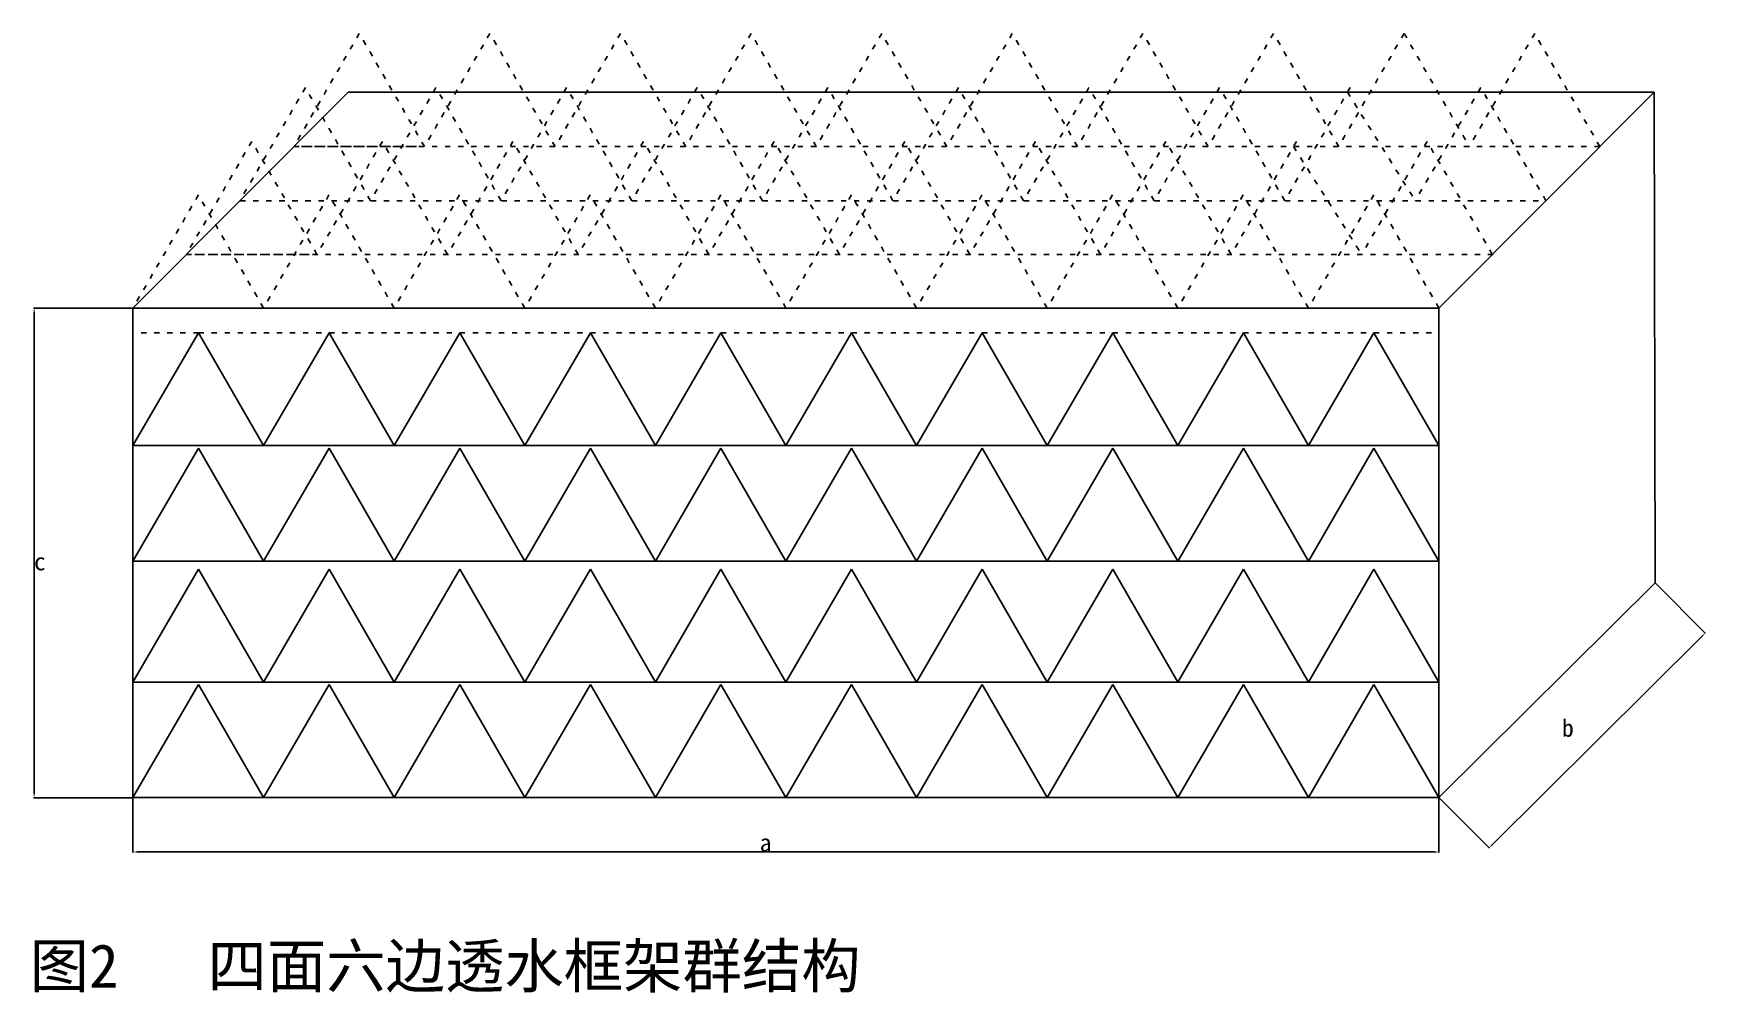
# Model space of a CAD drawing. Header units: millimetres. Extents: x 197 to 4038, y 91 to 2294.
import ezdxf

# ---------------------------------------------------------------- set-up
doc = ezdxf.new("R2010")
doc.units = ezdxf.units.MM
doc.linetypes.add('ACAD_ISO03W100', pattern=[30, 12, -18])
doc.styles.get("Standard").update_dxf_attribs({"font": 'txt', "bigfont": 'gbcbig.shx'})
doc.dimstyles.new('1', dxfattribs={"dimtxt": 0.0005, "dimasz": 10, "dimexe": 1.25, "dimexo": 0.625, "dimtad": 1, "dimtxsty": 'Standard', "dimcen": 2.5, "dimadec": 0, "dimazin": 0, "dimtfac": 1, "dimtmove": 0, "dimatfit": 3, "dimfxl": 1, "dimarcsym": 0})

# ---------------------------------------------------------------- blocks, each defined once
blk = doc.blocks.new('*D5')
at = {"color": 0, "lineweight": -2}
for p, q in [((426, 538), (426, 412.2)), ((3426, 538), (3426, 412.2)), ((436, 413.5), (3416, 413.5))]:
    blk.add_line(p, q, dxfattribs=at)
at = {"color": 0}
for points in [[(436, 415.1), (436, 411.8), (426, 413.5)], [(3416, 415.1), (3416, 411.8), (3426, 413.5)]]:
    blk.add_solid(points, dxfattribs=at)
at = {"layer": 'Defpoints', "color": 0}
for p in [(426, 538.7), (3426, 538.7), (3426, 413.5)]:
    blk.add_point(p, dxfattribs=at)
at = {"color": 0, "insert": (1926, 414.1), "char_height": 0.0005, "attachment_point": 5}
blk.add_mtext('3000', dxfattribs=at)
blk = doc.blocks.new('*D6')
at = {"color": 0, "lineweight": -2}
for p, q in [((3923.1, 1031.5), (4038.4, 915.4)), ((3547.9, 430.1), (4030.4, 909.2)), ((3426.4, 538.2), (3541.7, 422.2))]:
    blk.add_line(p, q, dxfattribs=at)
at = {"color": 0}
for points in [[(4029.2, 910.4), (4031.6, 908.1), (4037.5, 916.3)], [(3546.7, 431.3), (3549.1, 428.9), (3540.8, 423.1)]]:
    blk.add_solid(points, dxfattribs=at)
at = {"layer": 'Defpoints', "color": 0}
for p in [(3922.7, 1031.9), (4037.5, 916.3), (3426, 538.7)]:
    blk.add_point(p, dxfattribs=at)
at = {"color": 0, "insert": (3788.7, 670.1), "char_height": 0.0005, "attachment_point": 5, "rotation": 44.7985}
blk.add_mtext('700', dxfattribs=at)
blk = doc.blocks.new('*D7')
at = {"color": 0, "lineweight": -2}
for p, q in [((425.4, 1663.3), (197.7, 1663.3)), ((199, 1653.3), (199, 548)), ((425.4, 538), (197.7, 538))]:
    blk.add_line(p, q, dxfattribs=at)
at = {"color": 0}
for points in [[(197.3, 1653.3), (200.6, 1653.3), (199, 1663.3)], [(197.3, 548), (200.6, 548), (199, 538)]]:
    blk.add_solid(points, dxfattribs=at)
at = {"layer": 'Defpoints', "color": 0}
for p in [(426, 1663.3), (199, 538), (426, 538)]:
    blk.add_point(p, dxfattribs=at)
at = {"color": 0, "insert": (198.4, 1100.7), "char_height": 0.0005, "attachment_point": 5, "rotation": 90}
blk.add_mtext('1125,23', dxfattribs=at)

msp = doc.modelspace()

# ---------------------------------------------------------------- linework, layer by layer
at = {"linetype": 'ACAD_ISO03W100'}
for p, q in [((945.891, 2294.249), (795.625, 2034.288)), ((1095.625, 2034.288), (945.891, 2294.249)), ((1245.891, 2294.249), (1095.625, 2034.288)), ((1395.625, 2034.288), (1245.891, 2294.249)), ((1545.891, 2294.249), (1395.625, 2034.288)), ((1695.625, 2034.288), (1545.891, 2294.249)), ((1845.891, 2294.249), (1695.625, 2034.288)), ((1995.625, 2034.288), (1845.891, 2294.249)), ((2145.891, 2294.249), (1995.625, 2034.288)), ((2295.625, 2034.288), (2145.891, 2294.249)), ((2445.891, 2294.249), (2295.625, 2034.288)), ((2595.625, 2034.288), (2445.891, 2294.249)), ((2745.891, 2294.249), (2595.625, 2034.288)), ((2895.625, 2034.288), (2745.891, 2294.249)), ((3045.891, 2294.249), (2895.625, 2034.288)), ((3195.625, 2034.288), (3045.891, 2294.249)), ((3345.891, 2294.249), (3195.625, 2034.288)), ((3345.891, 2294.249), (3495.625, 2034.288)), ((3645.891, 2294.249), (3495.625, 2034.288)), ((3795.625, 2034.288), (3645.891, 2294.249)), ((822.013, 2169.914), (671.748, 1909.953)), ((971.748, 1909.953), (822.013, 2169.914)), ((1122.013, 2169.914), (971.748, 1909.953)), ((1271.748, 1909.953), (1122.013, 2169.914)), ((1422.013, 2169.914), (1271.748, 1909.953)), ((1571.748, 1909.953), (1422.013, 2169.914)), ((1722.013, 2169.914), (1571.748, 1909.953)), ((1871.748, 1909.953), (1722.013, 2169.914)), ((2022.013, 2169.914), (1871.748, 1909.953)), ((2171.748, 1909.953), (2022.013, 2169.914)), ((2322.013, 2169.914), (2171.748, 1909.953)), ((2471.748, 1909.953), (2322.013, 2169.914)), ((2622.013, 2169.914), (2471.748, 1909.953)), ((2771.748, 1909.953), (2622.013, 2169.914)), ((2922.013, 2169.914), (2771.748, 1909.953)), ((3071.748, 1909.953), (2922.013, 2169.914)), ((3222.013, 2169.914), (3071.748, 1909.953)), ((3215.801, 2159.168), (3371.748, 1909.953)), ((3522.013, 2169.914), (3371.748, 1909.953)), ((3671.748, 1909.953), (3522.013, 2169.914)), ((698.83, 2046.276), (548.565, 1786.315)), ((848.565, 1786.315), (698.83, 2046.276)), ((998.83, 2046.276), (848.565, 1786.315)), ((1148.565, 1786.315), (998.83, 2046.276)), ((1298.83, 2046.276), (1148.565, 1786.315)), ((1448.565, 1786.315), (1298.83, 2046.276)), ((1598.83, 2046.276), (1448.565, 1786.315)), ((1748.565, 1786.315), (1598.83, 2046.276)), ((1898.83, 2046.276), (1748.565, 1786.315)), ((2048.565, 1786.315), (1898.83, 2046.276)), ((2198.83, 2046.276), (2048.565, 1786.315)), ((2348.565, 1786.315), (2198.83, 2046.276)), ((2498.83, 2046.276), (2348.565, 1786.315)), ((2648.565, 1786.315), (2498.83, 2046.276)), ((2798.83, 2046.276), (2648.565, 1786.315)), ((2948.565, 1786.315), (2798.83, 2046.276)), ((3098.83, 2046.276), (2948.565, 1786.315)), ((3398.83, 2046.276), (3248.565, 1786.315)), ((3548.565, 1786.315), (3398.83, 2046.276)), ((3794.897, 2034.288), (795.625, 2034.288)), ((795.625, 2034.288), (1095.625, 2034.288)), ((3091.901, 2034.288), (3248.565, 1786.315)), ((576.249, 1923.242), (425.984, 1663.281)), ((725.984, 1663.281), (576.249, 1923.242)), ((876.249, 1923.242), (725.984, 1663.281)), ((1025.984, 1663.281), (876.249, 1923.242)), ((1176.249, 1923.242), (1025.984, 1663.281)), ((1325.984, 1663.281), (1176.249, 1923.242)), ((1476.249, 1923.242), (1325.984, 1663.281)), ((1625.984, 1663.281), (1476.249, 1923.242)), ((1776.249, 1923.242), (1625.984, 1663.281)), ((1925.984, 1663.281), (1776.249, 1923.242)), ((2076.249, 1923.242), (1925.984, 1663.281)), ((2225.984, 1663.281), (2076.249, 1923.242)), ((2376.249, 1923.242), (2225.984, 1663.281)), ((2525.984, 1663.281), (2376.249, 1923.242)), ((2676.249, 1923.242), (2525.984, 1663.281)), ((2825.984, 1663.281), (2676.249, 1923.242)), ((2976.249, 1923.242), (2825.984, 1663.281)), ((3125.984, 1663.281), (2976.249, 1923.242)), ((3276.249, 1923.242), (3125.984, 1663.281)), ((3425.984, 1663.281), (3276.249, 1923.242)), ((671.748, 1909.953), (971.748, 1909.953)), ((672.414, 1909.953), (3671.748, 1909.953)), ((3550.433, 1786.315), (548.565, 1786.315)), ((548.565, 1786.315), (848.565, 1786.315)), ((425.984, 1663.281), (725.984, 1663.281)), ((725.984, 1663.281), (1025.984, 1663.281)), ((1025.984, 1663.281), (1325.984, 1663.281)), ((1325.984, 1663.281), (1625.984, 1663.281)), ((1625.984, 1663.281), (1925.984, 1663.281)), ((1925.984, 1663.281), (2225.984, 1663.281)), ((2225.984, 1663.281), (2525.984, 1663.281)), ((2525.984, 1663.281), (2825.984, 1663.281)), ((2825.984, 1663.281), (3125.984, 1663.281)), ((3125.984, 1663.281), (3425.984, 1663.281)), ((576.646, 1606.649), (425.984, 1606.649)), ((576.646, 1606.649), (3425.984, 1606.649))]:
    msp.add_line(p, q, dxfattribs=at)
for p, q in [((920.045, 2159.168), (425.984, 1663.281)), ((3920.045, 2159.168), (920.045, 2159.168)), ((3425.984, 1663.281), (3920.045, 2159.168)), ((3920.045, 2159.168), (3922.696, 1031.905)), ((425.984, 538.674), (425.984, 1663.281)), ((425.984, 1663.281), (3425.984, 1663.281)), ((3425.984, 538.674), (3425.984, 1663.281)), ((425.984, 1347.225), (576.646, 1606.649)), ((576.646, 1606.649), (725.984, 1347.225)), ((725.984, 1347.225), (876.646, 1606.649)), ((876.646, 1606.649), (1025.984, 1347.225)), ((1025.984, 1347.225), (1176.646, 1606.649)), ((1176.646, 1606.649), (1325.984, 1347.225)), ((1325.984, 1347.225), (1476.646, 1606.649)), ((1476.646, 1606.649), (1625.984, 1347.225)), ((1625.984, 1347.225), (1776.646, 1606.649)), ((1776.646, 1606.649), (1925.984, 1347.225)), ((1925.984, 1347.225), (2076.646, 1606.649)), ((2076.646, 1606.649), (2225.984, 1347.225)), ((2225.984, 1347.225), (2376.646, 1606.649)), ((2376.646, 1606.649), (2525.984, 1347.225)), ((2525.984, 1347.225), (2676.646, 1606.649)), ((2676.646, 1606.649), (2825.984, 1347.225)), ((2825.984, 1347.225), (2976.646, 1606.649)), ((2976.646, 1606.649), (3125.984, 1347.225)), ((3125.984, 1347.225), (3276.646, 1606.649)), ((3276.646, 1606.649), (3425.984, 1347.225)), ((425.984, 1347.225), (3425.984, 1347.225)), ((425.984, 1347.225), (725.984, 1347.225)), ((725.984, 1347.225), (1025.984, 1347.225)), ((1025.984, 1347.225), (1325.984, 1347.225)), ((1325.984, 1347.225), (1625.984, 1347.225)), ((1625.984, 1347.225), (1925.984, 1347.225)), ((1925.984, 1347.225), (2225.984, 1347.225)), ((2225.984, 1347.225), (2525.984, 1347.225)), ((2525.984, 1347.225), (2825.984, 1347.225)), ((2825.984, 1347.225), (3125.984, 1347.225)), ((3125.984, 1347.225), (3425.984, 1347.225)), ((425.984, 1082.054), (576.646, 1341.478)), ((576.646, 1341.478), (725.984, 1082.054)), ((725.984, 1082.054), (876.646, 1341.478)), ((876.646, 1341.478), (1025.984, 1082.054)), ((1025.984, 1082.054), (1176.646, 1341.478)), ((1176.646, 1341.478), (1325.984, 1082.054)), ((1325.984, 1082.054), (1476.646, 1341.478)), ((1476.646, 1341.478), (1625.984, 1082.054)), ((1625.984, 1082.054), (1776.646, 1341.478)), ((1776.646, 1341.478), (1925.984, 1082.054)), ((1925.984, 1082.054), (2076.646, 1341.478)), ((2076.646, 1341.478), (2225.984, 1082.054)), ((2225.984, 1082.054), (2376.646, 1341.478)), ((2376.646, 1341.478), (2525.984, 1082.054)), ((2525.984, 1082.054), (2676.646, 1341.478)), ((2676.646, 1341.478), (2825.984, 1082.054)), ((2825.984, 1082.054), (2976.646, 1341.478)), ((2976.646, 1341.478), (3125.984, 1082.054)), ((3125.984, 1082.054), (3276.646, 1341.478)), ((3276.646, 1341.478), (3425.984, 1082.054)), ((425.984, 1082.054), (3425.984, 1082.054)), ((425.984, 1082.054), (725.984, 1082.054)), ((725.984, 1082.054), (1025.984, 1082.054)), ((1025.984, 1082.054), (1325.984, 1082.054)), ((1325.984, 1082.054), (1625.984, 1082.054)), ((1625.984, 1082.054), (1925.984, 1082.054)), ((1925.984, 1082.054), (2225.984, 1082.054)), ((2225.984, 1082.054), (2525.984, 1082.054)), ((2525.984, 1082.054), (2825.984, 1082.054)), ((2825.984, 1082.054), (3125.984, 1082.054)), ((3125.984, 1082.054), (3425.984, 1082.054)), ((425.984, 803.845), (576.646, 1063.269)), ((576.646, 1063.269), (725.984, 803.845)), ((725.984, 803.845), (876.646, 1063.269)), ((876.646, 1063.269), (1025.984, 803.845)), ((1025.984, 803.845), (1176.646, 1063.269)), ((1176.646, 1063.269), (1325.984, 803.845)), ((1325.984, 803.845), (1476.646, 1063.269)), ((1476.646, 1063.269), (1625.984, 803.845)), ((1625.984, 803.845), (1776.646, 1063.269)), ((1776.646, 1063.269), (1925.984, 803.845)), ((1925.984, 803.845), (2076.646, 1063.269)), ((2076.646, 1063.269), (2225.984, 803.845)), ((2225.984, 803.845), (2376.646, 1063.269)), ((2376.646, 1063.269), (2525.984, 803.845)), ((2525.984, 803.845), (2676.646, 1063.269)), ((2676.646, 1063.269), (2825.984, 803.845)), ((2825.984, 803.845), (2976.646, 1063.269)), ((2976.646, 1063.269), (3125.984, 803.845)), ((3125.984, 803.845), (3276.646, 1063.269)), ((3276.646, 1063.269), (3425.984, 803.845)), ((3425.984, 538.674), (3922.696, 1031.905)), ((425.984, 803.845), (3425.984, 803.845)), ((425.984, 803.845), (725.984, 803.845)), ((425.984, 538.674), (576.646, 798.098)), ((576.646, 798.098), (725.984, 538.674)), ((725.984, 803.845), (1025.984, 803.845)), ((725.984, 538.674), (876.646, 798.098)), ((876.646, 798.098), (1025.984, 538.674)), ((1025.984, 803.845), (1325.984, 803.845)), ((1025.984, 538.674), (1176.646, 798.098)), ((1176.646, 798.098), (1325.984, 538.674)), ((1325.984, 803.845), (1625.984, 803.845)), ((1325.984, 538.674), (1476.646, 798.098)), ((1476.646, 798.098), (1625.984, 538.674)), ((1625.984, 803.845), (1925.984, 803.845)), ((1625.984, 538.674), (1776.646, 798.098)), ((1776.646, 798.098), (1925.984, 538.674)), ((1925.984, 803.845), (2225.984, 803.845)), ((1925.984, 538.674), (2076.646, 798.098)), ((2076.646, 798.098), (2225.984, 538.674)), ((2225.984, 803.845), (2525.984, 803.845)), ((2225.984, 538.674), (2376.646, 798.098)), ((2376.646, 798.098), (2525.984, 538.674)), ((2525.984, 803.845), (2825.984, 803.845)), ((2525.984, 538.674), (2676.646, 798.098)), ((2676.646, 798.098), (2825.984, 538.674)), ((2825.984, 803.845), (3125.984, 803.845)), ((2825.984, 538.674), (2976.646, 798.098)), ((2976.646, 798.098), (3125.984, 538.674)), ((3125.984, 803.845), (3425.984, 803.845)), ((3125.984, 538.674), (3276.646, 798.098)), ((3276.646, 798.098), (3425.984, 538.674)), ((425.984, 538.674), (3425.984, 538.674)), ((425.984, 538.674), (725.984, 538.674)), ((725.984, 538.674), (1025.984, 538.674)), ((1025.984, 538.674), (1325.984, 538.674)), ((1325.984, 538.674), (1625.984, 538.674)), ((1625.984, 538.674), (1925.984, 538.674)), ((1925.984, 538.674), (2225.984, 538.674)), ((2225.984, 538.674), (2525.984, 538.674)), ((2525.984, 538.674), (2825.984, 538.674)), ((2825.984, 538.674), (3125.984, 538.674)), ((3125.984, 538.674), (3425.984, 538.674))]:
    msp.add_line(p, q)

# ---------------------------------------------------------------- texts
at = {"attachment_point": 1}
for s, insert, char_height, width in [('{\\fKaiTi|b0|i0|c134|p49;c}', (198.356, 1100.665), 40, 127.90185), ('{\\fKaiTi|b0|i0|c134|p49;b}', (3708.608, 718.278), 40, 315.83444), ('{\\fKaiTi|b1|i0|c134|p49;a}', (1865.648, 454.686), 40, 60.33604), ('{\\fKaiTi|b0|i0|c134|p49;图2   四面六边透水框架群结构}', (188.559, 201.691), 100, 3342.28434)]:
    msp.add_mtext(s, dxfattribs=dict(at, insert=insert, char_height=char_height, width=width))

# ---------------------------------------------------------------- dimensions: what is measured, and where the dimension line sits
dim = msp.add_linear_dim(base=(198.981, 538.049), p1=(425.984, 1663.281), p2=(425.984, 538.049), angle=90, dimstyle='1')
dim.commit()
dim.dimension.update_dxf_attribs({"geometry": '*D7', "text_midpoint": (198.356, 1100.665)})
dim = msp.add_aligned_dim(p1=(3425.984, 538.674), p2=(3922.696, 1031.905), distance=-162.94, dimstyle='1')
dim.commit()
dim.dimension.update_dxf_attribs({"geometry": '*D6', "text_midpoint": (3788.709, 670.113)})
dim = msp.add_linear_dim(base=(3425.984, 413.458), p1=(425.984, 538.674), p2=(3425.984, 538.674), dimstyle='1')
dim.commit()
dim.dimension.update_dxf_attribs({"geometry": '*D5', "text_midpoint": (1925.984, 414.083)})

doc.saveas('drawing.dxf')
